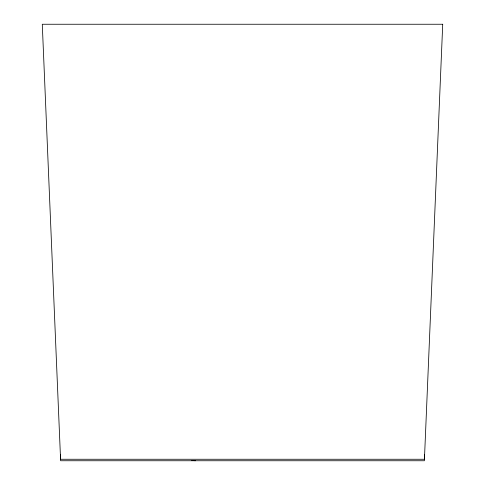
<?xml version="1.0" encoding="UTF-8"?>
<svg xmlns="http://www.w3.org/2000/svg" width="485" height="485" viewBox="0 0 485 485"><rect width="100%" height="100%" fill="white"/><g stroke="black" fill="none" stroke-linecap="round" stroke-linejoin="round"><path stroke-width="0.73" d="M191.769 460.501L195.425 460.75M424.375 454.718L424.375 459.259L60.625 459.259L60.625 454.718M442.72 24.25L424.375 460.75L60.625 460.75L42.28 24.25L442.72 24.25"/></g></svg>
